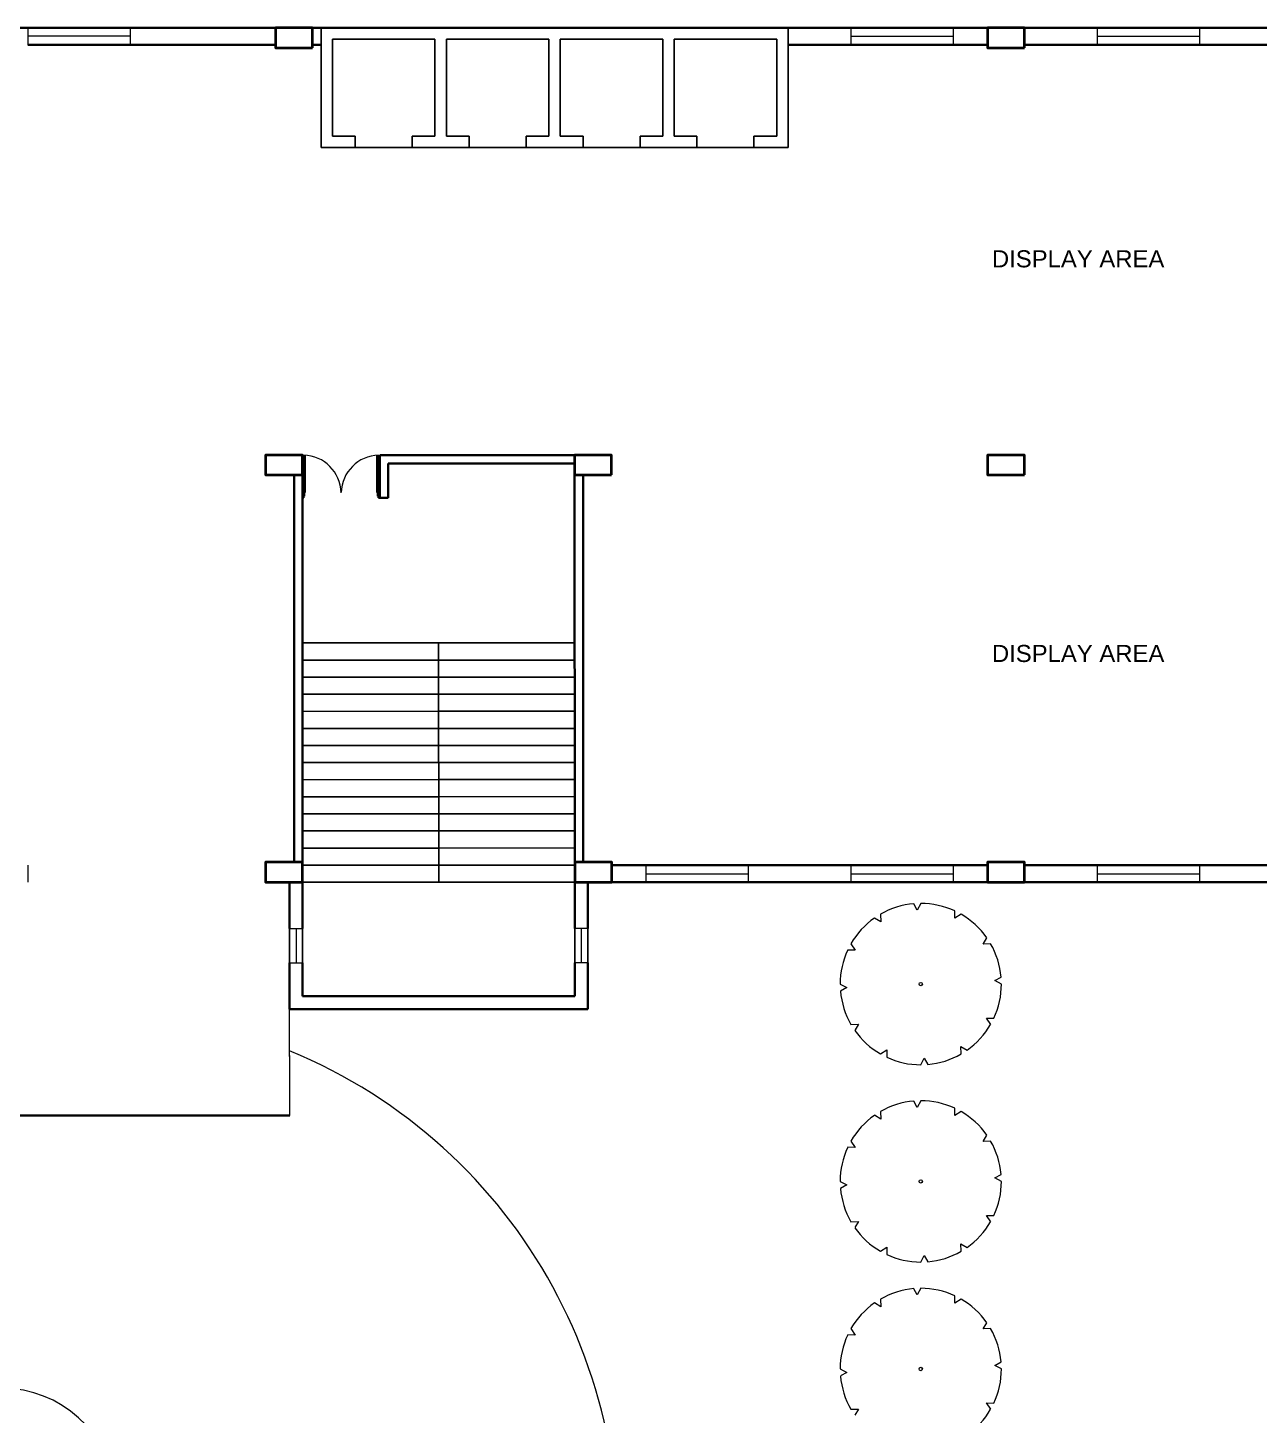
# Model space of a CAD drawing. Header units: millimetres. Extents: x 3079 to 579737, y 1565 to 1161826.
# Drawn here: x 104477 to 126100, y 1095166 to 1119523 of the extents above; entities that cross this region are included whole.
import ezdxf

# ---------------------------------------------------------------- set-up
doc = ezdxf.new("R2010")
doc.units = ezdxf.units.MM
doc.linetypes.add('DASHED2', pattern=[9.525, 6.35, -3.175])
for name, color, linetype, lineweight in [('1', 7, 'Continuous', 35), ('A_COL', 250, 'Continuous', 40), ('A_ELE1', 250, 'Continuous', 20), ('A_WIN-DOR', 250, 'Continuous', 30), ('ABOVE', 252, 'DASHED2', 9), ('CAY', 94, 'Continuous', 5), ('IG-Area', 250, 'Continuous', 30), ('TWOWHEELER', 250, 'Continuous', 9), ('WINDOW', 252, 'Continuous', 15)]:
    doc.layers.add(name, color=color, linetype=linetype, lineweight=lineweight)
doc.layers.add('TREES', color=72, linetype='Continuous', lineweight=5, transparency=0.05)
doc.styles.get("Standard").update_dxf_attribs({"font": 'arial.ttf'})

msp = doc.modelspace()

# ---------------------------------------------------------------- linework, layer by layer
for p, q in [((109152, 1119523), (114152, 1119523)), ((111527, 1119523), (109627, 1119523)), ((109627, 1117423), (109627, 1119523)), ((113627, 1119523), (111527, 1119523)), ((115727, 1119523), (113627, 1119523)), ((117827, 1119523), (115727, 1119523)), ((115727, 1119523), (117827, 1119523)), ((117827, 1117423), (117827, 1119523)), ((109827, 1119323), (111627, 1119323)), ((109827, 1117623), (109827, 1119323)), ((111627, 1117623), (111627, 1119323)), ((111827, 1119323), (113627, 1119323)), ((111827, 1117623), (111827, 1119323)), ((113627, 1117623), (113627, 1119323)), ((113827, 1119323), (115627, 1119323)), ((113827, 1117623), (113827, 1119323)), ((115627, 1117623), (115627, 1119323)), ((115827, 1119323), (117627, 1119323)), ((115827, 1117623), (115827, 1119323)), ((117627, 1117623), (117627, 1119323)), ((109827, 1117623), (110227, 1117623)), ((110227, 1117623), (110227, 1117423)), ((111227, 1117623), (111627, 1117623)), ((111227, 1117623), (111227, 1117423)), ((111827, 1117623), (112227, 1117623)), ((112227, 1117623), (112227, 1117423)), ((113227, 1117623), (113627, 1117623)), ((113227, 1117623), (113227, 1117423)), ((113827, 1117623), (114227, 1117623)), ((114227, 1117623), (114227, 1117423)), ((115227, 1117623), (115627, 1117623)), ((115227, 1117623), (115227, 1117423)), ((115827, 1117623), (116227, 1117623)), ((116227, 1117623), (116227, 1117423)), ((117227, 1117623), (117627, 1117623)), ((117227, 1117623), (117227, 1117423)), ((109627, 1117423), (111527, 1117423)), ((111527, 1117423), (113627, 1117423)), ((113627, 1117423), (115727, 1117423)), ((115727, 1117423), (117827, 1117423)), ((109302, 1104523), (109302, 1110723)), ((109302, 1108723), (114078, 1108726)), ((111690, 1108724), (111692, 1104524)), ((109302, 1108423), (111690, 1108423)), ((111690, 1108423), (114077, 1108423)), ((109302, 1108123), (111690, 1108123)), ((111690, 1108123), (114078, 1108124)), ((109302, 1107823), (111690, 1107823)), ((111690, 1107823), (114078, 1107824)), ((109302, 1107523), (111690, 1107524)), ((111690, 1107524), (114078, 1107526)), ((109302, 1107223), (111691, 1107223)), ((111691, 1107223), (114078, 1107223)), ((109302, 1106923), (111691, 1106923)), ((111691, 1106923), (114078, 1106924)), ((109302, 1106623), (111691, 1106624)), ((111691, 1106624), (114078, 1106626)), ((109302, 1106323), (111691, 1106324)), ((111691, 1106324), (114078, 1106326)), ((109302, 1106023), (111691, 1106024)), ((111691, 1106024), (114079, 1106026)), ((109302, 1105723), (111691, 1105723)), ((111691, 1105723), (114079, 1105724)), ((109302, 1105423), (111691, 1105423)), ((111691, 1105423), (114079, 1105424)), ((109302, 1105123), (111692, 1105123)), ((111692, 1105123), (114079, 1105124)), ((109302, 1104823), (111692, 1104823)), ((111692, 1104823), (114079, 1104824)), ((109302, 1104523), (114079, 1104526)), ((109072, 1103108), (109072, 1103708)), ((109302, 1103108), (109302, 1103708)), ((114080, 1103108), (114080, 1103708)), ((114310, 1103108), (114310, 1103708))]:
    msp.add_line(p, q)
at = {"layer": '1'}
for p, q in [((91652, 1119523), (108827, 1119523)), ((108827, 1119523), (131652, 1119523)), ((104477, 1119223), (108827, 1119223)), ((109477, 1119223), (109627, 1119223)), ((117827, 1119223), (121327, 1119223)), ((121977, 1119223), (126327, 1119223)), ((109302, 1112023), (109302, 1104823)), ((114077, 1112023), (110657, 1112023)), ((110657, 1111270), (110657, 1112023)), ((109152, 1111673), (109152, 1104873)), ((114077, 1111873), (110807, 1111873)), ((110807, 1111270), (110807, 1111873)), ((114077, 1111723), (114080, 1104823)), ((114227, 1111673), (114230, 1104873)), ((110807, 1111270), (110657, 1111270)), ((121327, 1104823), (114730, 1104823)), ((114730, 1104823), (118352, 1104823)), ((126327, 1104823), (121977, 1104823)), ((109302, 1104523), (109072, 1104523)), ((109072, 1104523), (109072, 1103708)), ((109072, 1103708), (109072, 1104523)), ((109302, 1104523), (109302, 1103708)), ((131652, 1104523), (114080, 1104523)), ((114080, 1104523), (114080, 1103708)), ((114310, 1104523), (114310, 1103708)), ((109072, 1103108), (109072, 1102293)), ((109072, 1102458), (109072, 1103108)), ((109302, 1103108), (109302, 1102523)), ((114080, 1103108), (114080, 1102523)), ((114310, 1103108), (114310, 1102293)), ((109302, 1102523), (114080, 1102523)), ((109072, 1102293), (114310, 1102293))]:
    msp.add_line(p, q, dxfattribs=at)
at = {"layer": 'A_COL'}
for points in [[(109477, 1119173), (109477, 1119523), (108827, 1119523), (108827, 1119173)], [(121977, 1119173), (121977, 1119523), (121327, 1119523), (121327, 1119173)], [(109302, 1111673), (109302, 1112023), (108652, 1112023), (108652, 1111673)], [(114727, 1111673), (114727, 1112023), (114077, 1112023), (114077, 1111673)], [(121979, 1111673), (121979, 1112023), (121329, 1112023), (121329, 1111673)], [(109302, 1104523), (109302, 1104873), (108652, 1104873), (108652, 1104523)], [(114730, 1104523), (114730, 1104873), (114080, 1104873), (114080, 1104523)], [(121977, 1104523), (121977, 1104873), (121327, 1104873), (121327, 1104523)]]:
    msp.add_lwpolyline(points, close=True, dxfattribs=at)
at = {"layer": 'A_ELE1', "transparency": 33554687}
for centre, start, end in [((109304, 1111345), 1.7422, 88.258), ((110655, 1111345), 91.742, 178.2578)]:
    msp.add_arc(centre, 676, start, end, dxfattribs=at)
at = {"layer": 'A_WIN-DOR', "transparency": 33554687}
for p, q in [((109324, 1111366), (109324, 1112021)), ((109350, 1111366), (109350, 1112021)), ((110609, 1111366), (110609, 1112021)), ((110635, 1111366), (110635, 1112021)), ((109302, 1111375), (109302, 1111270)), ((109324, 1111375), (109302, 1111375)), ((109324, 1111375), (109324, 1111398)), ((109324, 1111270), (109324, 1111302)), ((109324, 1111302), (109334, 1111302)), ((109334, 1111302), (109334, 1111366)), ((109979, 1111366), (109979, 1111375)), ((109979, 1111375), (109980, 1111375)), ((109979, 1111366), (109979, 1111366)), ((110625, 1111302), (110625, 1111366)), ((110635, 1111302), (110625, 1111302)), ((110635, 1111375), (110635, 1111398)), ((110635, 1111375), (110657, 1111375)), ((110635, 1111270), (110635, 1111302)), ((110657, 1111375), (110657, 1111270))]:
    msp.add_line(p, q, dxfattribs=at)
at = {"layer": 'A_WIN-DOR'}
for p, q in [((109324, 1111270), (109302, 1111270)), ((110635, 1111270), (110657, 1111270))]:
    msp.add_line(p, q, dxfattribs=at)
at = {"layer": 'A_WIN-DOR', "transparency": 33554687}
for points in [[(109324, 1111366), (109350, 1111366)], [(109979, 1111366), (109979, 1111366)], [(110635, 1111366), (110609, 1111366)]]:
    msp.add_lwpolyline(points, dxfattribs=at)
at = {"layer": 'ABOVE', "ltscale": 0.25}
for p, q in [((109080, 1100442), (109072, 1102293)), ((109080, 1100423), (109072, 1102274)), ((100572, 1100442), (109080, 1100442)), ((100572, 1100423), (109080, 1100423))]:
    msp.add_line(p, q, dxfattribs=at)
at = {"layer": 'CAY'}
for centre in [(120157, 1102735), (120157, 1099271), (120157, 1095978)]:
    msp.add_circle(centre, 29.5, dxfattribs=at)
at = {"layer": 'TREES'}
for p, q in [((120096, 1104034), (120034, 1104145)), ((120157, 1104151), (120096, 1104034)), ((119455, 1103829), (119345, 1103895)), ((119450, 1103961), (119455, 1103829)), ((120753, 1103890), (120756, 1104018)), ((120865, 1103961), (120753, 1103890)), ((118931, 1103443), (119002, 1103331)), ((121251, 1103438), (121317, 1103547)), ((121384, 1103443), (121251, 1103438)), ((119002, 1103331), (118874, 1103333)), ((118742, 1102735), (118859, 1102673)), ((118859, 1102673), (118747, 1102612)), ((121456, 1102797), (121568, 1102858)), ((121573, 1102735), (121456, 1102797)), ((118931, 1102027), (119064, 1102032)), ((119064, 1102032), (118998, 1101923)), ((121384, 1102027), (121313, 1102139)), ((121313, 1102139), (121441, 1102137)), ((119450, 1101509), (119562, 1101580)), ((119562, 1101580), (119559, 1101452)), ((120865, 1101509), (120860, 1101641)), ((120860, 1101641), (120970, 1101575)), ((120157, 1101319), (120219, 1101437)), ((120219, 1101437), (120281, 1101325)), ((119450, 1100497), (119455, 1100365)), ((120096, 1100570), (120034, 1100682)), ((120157, 1100687), (120096, 1100570)), ((120753, 1100427), (120756, 1100554)), ((120865, 1100497), (120753, 1100427)), ((119455, 1100365), (119345, 1100431)), ((121251, 1099974), (121317, 1100083)), ((119002, 1099867), (118874, 1099870)), ((118931, 1099979), (119002, 1099867)), ((121384, 1099979), (121251, 1099974)), ((118742, 1099271), (118859, 1099210)), ((121456, 1099333), (121568, 1099395)), ((121573, 1099271), (121456, 1099333)), ((118859, 1099210), (118747, 1099148)), ((118931, 1098563), (119064, 1098569)), ((119064, 1098569), (118998, 1098459)), ((121384, 1098563), (121313, 1098675)), ((121313, 1098675), (121441, 1098673)), ((119450, 1098045), (119562, 1098116)), ((119562, 1098116), (119559, 1097988)), ((120865, 1098045), (120860, 1098177)), ((120860, 1098177), (120970, 1098112)), ((120157, 1097855), (120219, 1097973)), ((120219, 1097973), (120281, 1097861)), ((120096, 1097277), (120034, 1097388)), ((120157, 1097394), (120096, 1097277)), ((119455, 1097072), (119345, 1097138)), ((119450, 1097204), (119455, 1097072)), ((120753, 1097133), (120756, 1097261)), ((120865, 1097204), (120753, 1097133)), ((119002, 1096574), (118874, 1096576)), ((118931, 1096686), (119002, 1096574)), ((121251, 1096681), (121317, 1096790)), ((121384, 1096686), (121251, 1096681)), ((121456, 1096040), (121568, 1096101)), ((118742, 1095978), (118859, 1095916)), ((118859, 1095916), (118747, 1095855)), ((121573, 1095978), (121456, 1096040)), ((121384, 1095270), (121313, 1095382)), ((121313, 1095382), (121441, 1095380)), ((118931, 1095270), (119064, 1095275)), ((119064, 1095275), (118998, 1095166))]:
    msp.add_line(p, q, dxfattribs=at)
for centre, start, end in [((120157, 1102735), 95.0001, 119.9999), ((120157, 1102735), 64.9999, 90), ((120157, 1102735), 125, 150), ((120157, 1102735), 35, 59.9999), ((120157, 1102735), 5, 30), ((120157, 1102735), 155, 180), ((120157, 1102735), 335, 0.0001), ((120157, 1102735), 185, 210), ((120157, 1102735), 305.0001, 329.9999), ((120157, 1102735), 215.0001, 239.9999), ((120157, 1102735), 245, 270.0001), ((120157, 1102735), 275.0001, 300), ((120157, 1099271), 95.0001, 119.9999), ((120157, 1099271), 64.9999, 90), ((120157, 1099271), 35, 59.9999), ((120157, 1099271), 125, 150), ((120157, 1099271), 155, 180), ((120157, 1099271), 5, 30), ((120157, 1099271), 335, 0.0001), ((120157, 1099271), 185, 210), ((120157, 1099271), 305.0001, 329.9999), ((120157, 1099271), 215.0001, 239.9999), ((120157, 1099271), 275.0001, 300), ((120157, 1099271), 245, 270.0001), ((120157, 1095978), 95.0001, 119.9999), ((120157, 1095978), 64.9999, 90), ((120157, 1095978), 125, 150), ((120157, 1095978), 35, 59.9999), ((120157, 1095978), 155, 180), ((120157, 1095978), 5, 30), ((120157, 1095978), 185, 210), ((120157, 1095978), 335, 0.0001), ((120157, 1095978), 305.0001, 329.9999)]:
    msp.add_arc(centre, 1416, start, end, dxfattribs=at)
at = {"layer": 'TWOWHEELER'}
for centre, radius, start, end in [((105521, 1092952), 9316, 271.9472, 67.5756), ((104024, 1093641), 2000, 5.5948, 90)]:
    msp.add_arc(centre, radius, start, end, dxfattribs=at)
at = {"layer": 'WINDOW'}
for p, q in [((104477, 1119523), (104477, 1119223)), ((106277, 1119523), (106277, 1119223)), ((118928, 1119523), (118928, 1119223)), ((120728, 1119523), (120728, 1119223)), ((123252, 1119523), (123252, 1119223)), ((125052, 1119523), (125052, 1119223)), ((106277, 1119373), (104477, 1119373)), ((118928, 1119373), (120728, 1119373)), ((123252, 1119373), (125052, 1119373)), ((104477, 1104823), (104477, 1104523)), ((115328, 1104823), (115328, 1104523)), ((115328, 1104673), (117128, 1104673)), ((117128, 1104823), (117128, 1104523)), ((118928, 1104823), (118928, 1104523)), ((118928, 1104673), (120728, 1104673)), ((120728, 1104823), (120728, 1104523)), ((123252, 1104823), (123252, 1104523)), ((123252, 1104673), (125052, 1104673)), ((125052, 1104823), (125052, 1104523)), ((109072, 1103708), (109302, 1103708)), ((109187, 1103708), (109187, 1103108)), ((114310, 1103708), (114080, 1103708)), ((114195, 1103708), (114195, 1103108)), ((109072, 1103108), (109302, 1103108)), ((114310, 1103108), (114080, 1103108))]:
    msp.add_line(p, q, dxfattribs=at)

# ---------------------------------------------------------------- texts
at = {"layer": 'IG-Area', "char_height": 300, "attachment_point": 1}
for insert in [(121406, 1115617), (121406, 1108689)]:
    msp.add_mtext_dynamic_manual_height_columns('DISPLAY AREA ', width=38356.19, gutter_width=12.5, heights=[0], dxfattribs=dict(at, insert=insert))

doc.saveas('drawing.dxf')
